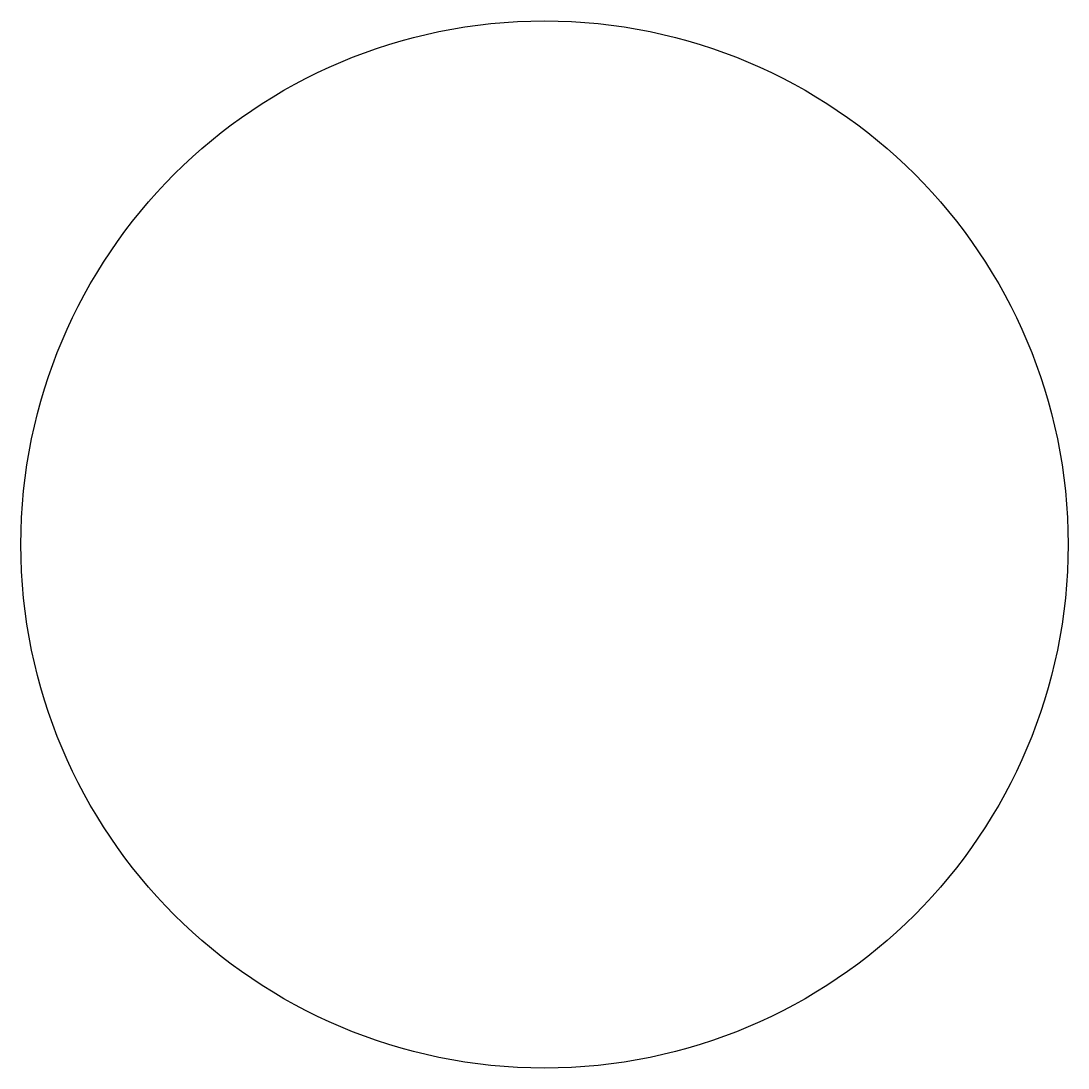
# Model space of a CAD drawing. Header units: millimetres. Extents: x 2830 to 3360, y 1219 to 1749.
import ezdxf

# ---------------------------------------------------------------- set-up
doc = ezdxf.new("R2010")
doc.units = ezdxf.units.MM

msp = doc.modelspace()

# ---------------------------------------------------------------- linework, layer by layer
msp.add_circle((3094.75, 1483.97, -1.5), 265.11)

doc.saveas('drawing.dxf')
